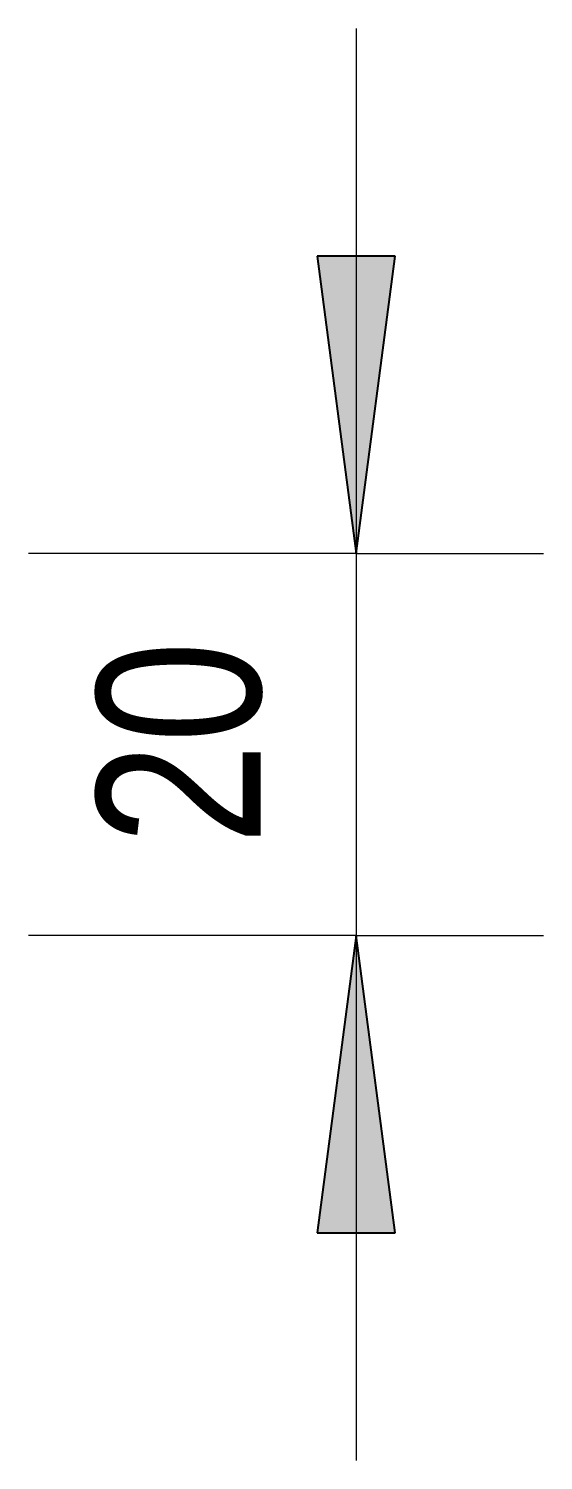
# Model space of a CAD drawing. Header units: millimetres. Extents: x -38576 to 20330, y -28812 to 13605.
# Drawn here: x 10652.6 to 10680.1, y 2347.6 to 2424.1 of the extents above; entities that cross this region are included whole.
import ezdxf

# ---------------------------------------------------------------- set-up
doc = ezdxf.new("R2010")
doc.units = ezdxf.units.MM
doc.layers.add('A-ANNO-DIMS', color=211, linetype='Continuous', lineweight=5)
doc.layers.add('A-ANNO-DIMS-5', color=211, linetype='Continuous', lineweight=5)
doc.styles.add('Arial_12', font='arial.ttf', dxfattribs={"width": 0.8, "height": 8.75})
doc.dimstyles.new('SVA_Arc_Length-1_8mm_BLUE_Arrow_1', dxfattribs={"dimscale": 304.8, "dimtxt": 8.92727, "dimasz": 0.052083, "dimexe": 0.032808, "dimexo": 0.0625, "dimgap": 0.008202, "dimtad": 1, "dimdec": 0, "dimrnd": 5, "dimzin": 0, "dimdsep": 46, "dimtxsty": 'Arial_12', "dimsah": 1, "dimcen": 0.09, "dimdle": 0.022966, "dimazin": 0, "dimtfac": 1, "dimtdec": 4, "dimtix": 1, "dimtmove": 0, "dimatfit": 3, "dimfxl": 0.057415, "dimfxlon": 1, "dimtvp": 1, "dimtfill": 1, "dimtolj": 1, "dimtzin": 0, "dimarcsym": 2})

# ---------------------------------------------------------------- blocks, each defined once
blk = doc.blocks.new('DIMBLOCK166-Aluminium Cill')
at = {"layer": 'A-ANNO-DIMS-5', "lineweight": 25}
for points in [[(10670.138, 2396.041), (10672.228, 2411.916), (10668.048, 2411.916)], [(10670.138, 2375.641), (10668.048, 2359.766), (10672.228, 2359.766)]]:
    blk.add_hatch(color=256, dxfattribs=at).paths.add_polyline_path(points)
at = {"layer": 'A-ANNO-DIMS-5'}
for p, q in [((10670.138, 2424.053), (10670.138, 2347.629)), ((10670.138, 2396.041), (10652.638, 2396.041)), ((10670.138, 2396.041), (10680.138, 2396.041)), ((10670.138, 2375.641), (10652.638, 2375.641)), ((10670.138, 2375.641), (10680.138, 2375.641))]:
    blk.add_line(p, q, dxfattribs=at)
at = {"layer": 'A-ANNO-DIMS-5', "lineweight": 25}
for p, q in [((10672.228, 2411.916), (10668.048, 2411.916)), ((10668.048, 2411.916), (10670.138, 2396.041)), ((10670.138, 2396.041), (10672.228, 2411.916)), ((10670.138, 2375.641), (10668.048, 2359.766)), ((10672.228, 2359.766), (10670.138, 2375.641)), ((10668.048, 2359.766), (10672.228, 2359.766))]:
    blk.add_line(p, q, dxfattribs=at)
at = {"layer": 'A-ANNO-DIMS-5', "color": 0, "insert": (10656.279, 2380.485), "char_height": 8.75, "width": 12.85527, "attachment_point": 1, "rotation": 90, "line_spacing_factor": 0.941778, "style": 'Arial_12', "bg_fill": 3, "box_fill_scale": 1.25, "bg_fill_color": 256, "bg_fill_true_color": 13158600, "bg_fill_transparency": 0}
blk.add_mtext('20', dxfattribs=at)

msp = doc.modelspace()

# ---------------------------------------------------------------- dimensions: what is measured, and where the dimension line sits
at = {"layer": 'A-ANNO-DIMS'}
dim = msp.add_linear_dim(base=(10670.138, 2375.641), p1=(10652.638, 2396.041), p2=(10652.638, 2375.641), angle=90, dimstyle='SVA_Arc_Length-1_8mm_BLUE_Arrow_1', override={"dimpost": '<>', "dimfxl": 20.4}, dxfattribs=at)
dim.commit()
dim.dimension.update_dxf_attribs({"geometry": 'DIMBLOCK166-Aluminium Cill', "text_midpoint": (10663.171, 2385.841)})

doc.saveas('drawing.dxf')
